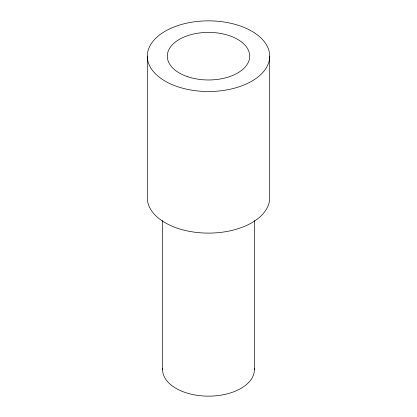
<?xml version="1.0" encoding="UTF-8"?>
<svg xmlns="http://www.w3.org/2000/svg" width="417" height="417" viewBox="0 0 417 417"><rect width="100%" height="100%" fill="white"/><g stroke="black" fill="none" stroke-linecap="round" stroke-linejoin="round"><path stroke-width="0.63" d="M269.705 56.186A61.205 35.336 0 0 1 177.897 86.788A61.205 35.336 0 0 1 177.897 25.583A61.205 35.336 0 0 1 269.705 56.186L269.705 197.778A61.205 35.336 0 0 1 208.5 233.113A61.205 35.336 0 0 1 147.295 197.778L147.295 56.186M254.401 220.562L254.401 369.65M162.599 220.562L162.599 369.65M254.349 368.393A45.901 26.5 0 0 1 208.5 396.15A45.901 26.5 0 0 1 162.651 368.393M187.895 76.791A41.21 23.795 0 0 0 249.71 56.186A41.21 23.795 0 0 0 187.895 35.581A41.21 23.795 0 0 0 187.895 76.791"/></g></svg>
